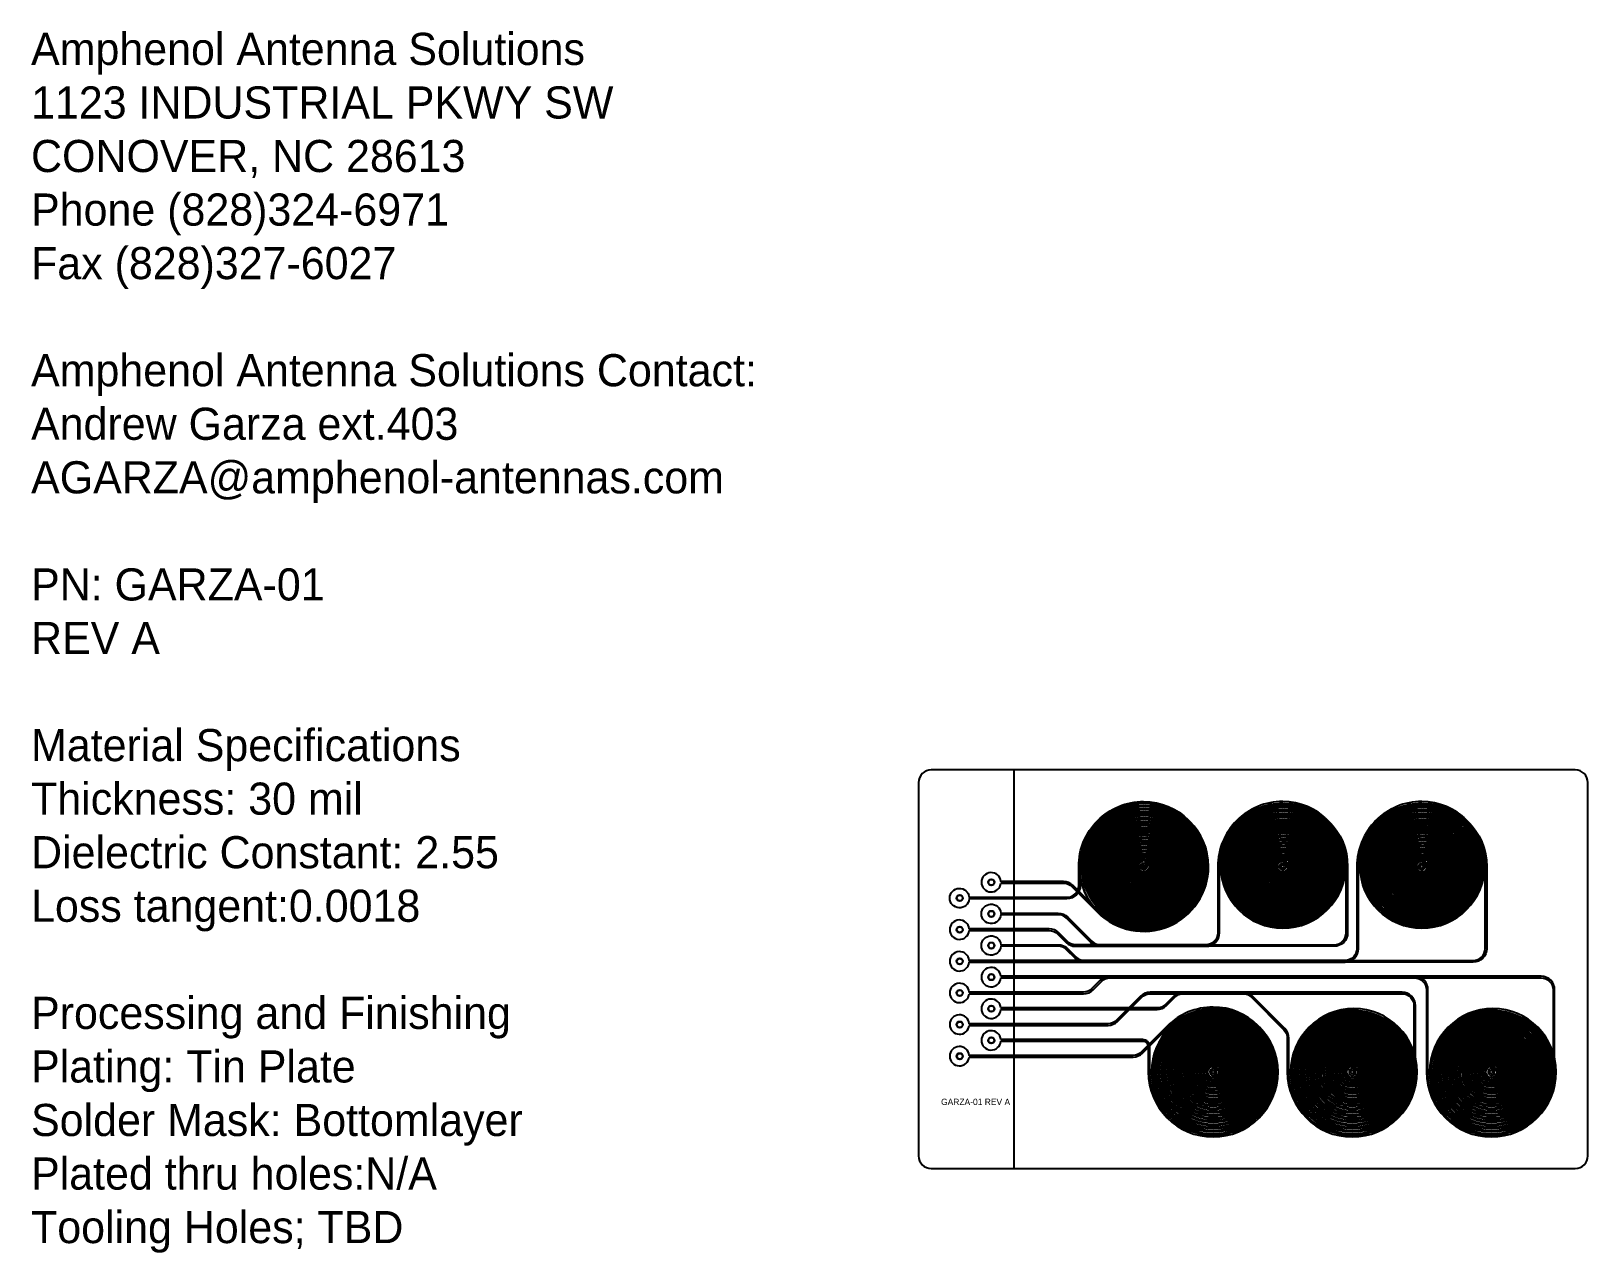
# Model space of a CAD drawing. Header units: inches. Extents: x -176 to 70, y -61 to 132.
import ezdxf

# ---------------------------------------------------------------- set-up
doc = ezdxf.new("R2010")
doc.units = ezdxf.units.IN
doc.header["$MEASUREMENT"] = 0
for name, color, linetype in [('BOTTOM_COPPER', 3, 'Continuous'), ('BOTTOM_SOLDERMASK', 5, 'Continuous'), ('DRILL', 2, 'Continuous'), ('PTH', 4, 'Continuous'), ('TOP_COPPER', 1, 'Continuous'), ('TOP_SOLDERMASK', 6, 'Continuous')]:
    doc.layers.add(name, color=color, linetype=linetype)

msp = doc.modelspace()

# ---------------------------------------------------------------- linework, layer by layer
msp.add_lwpolyline([(0, 1, 1), (0, -1, 1), (0, 1.51, 1), (0, -1.51, 1), (0, 2.02, 1), (0, -2.02, 1), (0, 2.52, 1), (0, -2.52, 1), (0, 3.03, 1), (0, -3.03, 1), (0, 3.54, 1), (0, -3.54, 1), (0, 4.05, 1), (0, -4.05, 1), (0, 4.56, 1), (0, -4.56, 1), (0, 5.06, 1), (0, -5.06, 1), (0, 5.57, 1), (0, -5.57, 1), (0, 6.08, 1), (0, -6.08, 1), (0, 6.59, 1), (0, -6.59, 1), (0, 7.1, 1), (0, -7.1, 1), (0, 7.6, 1), (0, -7.6, 1), (0, 8.11, 1), (0, -8.11, 1), (0, 8.62, 1), (0, -8.62, 1), (0, 9.13, 1), (0, -9.13, 1), (0, 9.64, 1), (0, -9.64, 1), (0, 10.14, 1), (0, -10.14)], format="xyb")
for radius in [10.14, 9.64, 9.13, 8.62, 8.11, 7.6, 7.1, 6.59, 6.08, 5.57, 5.06, 4.56, 4.05, 3.54, 3.03, 2.52, 2.02, 1.51, 1]:
    msp.add_circle((0, 0), radius)
msp.add_arc((-0.01, 0.5), 0.5, 270.7821, 89.2179)
at = {"layer": 'BOTTOM_COPPER'}
for points in [[(-22.6, -12.37), (-13.5, -12.37, -0.198912), (-12, -13), (-10.67, -14.32, 0.198912), (-9.35, -14.87), (52.14, -14.87, 0.414214), (54.02, -13), (54.02, 0, 1), (34.49, 0, 1), (53.51, 0, 1), (35, 0, 1), (53, 0, 1), (35.51, 0, 1), (52.49, 0, 1), (36.01, 0, 1), (51.98, 0, 1), (36.52, 0, 1), (51.48, 0, 1), (37.03, 0, 1), (50.97, 0, 1), (37.54, 0, 1), (50.46, 0, 1), (38.05, 0, 1), (49.95, 0, 1), (38.55, 0, 1), (49.44, 0, 1), (39.06, 0, 1), (48.94, 0, 1), (39.57, 0, 1), (48.43, 0, 1), (40.08, 0, 1), (47.92, 0, 1), (40.59, 0, 1), (47.41, 0, 1), (41.09, 0, 1), (46.9, 0, 1), (41.6, 0, 1), (46.4, 0, 1), (42.11, 0, 1), (45.89, 0, 1), (42.62, 0, 1), (45.38, 0, 1), (43.13, 0, 1), (44.87, 0, 0.515782), (44.37, 0.34, -6.772172), (44.12, 0.49, -0.617403), (45.13, 0, -1), (42.87, 0, -1), (45.63, 0, -1), (42.36, 0, -1), (46.14, 0, -1), (41.86, 0, -1), (46.65, 0, -1), (41.35, 0, -1), (47.16, 0, -1), (40.84, 0, -1), (47.67, 0, -1), (40.33, 0, -1), (48.17, 0, -1), (39.82, 0, -1), (48.68, 0, -1), (39.32, 0, -1), (49.19, 0, -1), (38.81, 0, -1), (49.7, 0, -1), (38.3, 0, -1), (50.21, 0, -1), (37.79, 0, -1), (50.71, 0, -1), (37.28, 0, -1), (51.22, 0, -1), (36.78, 0, -1), (51.73, 0, -1), (36.27, 0, -1), (52.24, 0, -1), (35.76, 0, -1), (52.75, 0, -1), (35.25, 0, -1), (53.26, 0, -1), (34.74, 0, -1), (53.76, 0, -1), (34.24, 0, -1), (54.27, 0), (54.27, -13, -0.414214), (52.14, -15.13), (-9.35, -15.13, -0.198912), (-10.85, -14.5), (-12.18, -13.18, 0.198912), (-13.5, -12.63), (-22.6, -12.63, -23.579638)], [(-22.6, -2.63), (-12.67, -2.63, -0.198912), (-11.35, -3.18), (-7.26, -7.26, 0.668179), (10.27, 0, 1), (-9.76, 0, 1), (9.76, 0, 1), (-9.26, 0, 1), (9.26, 0, 1), (-8.75, 0, 1), (8.75, 0, 1), (-8.24, 0, 1), (8.24, 0, 1), (-7.73, 0, 1), (7.73, 0, 1), (-7.22, 0, 1), (7.22, 0, 1), (-6.71, 0, 1), (6.71, 0, 1), (-6.21, 0, 1), (6.21, 0, 1), (-5.7, 0, 1), (5.7, 0, 1), (-5.19, 0, 1), (5.19, 0, 1), (-4.68, 0, 1), (4.68, 0, 1), (-4.17, 0, 1), (4.17, 0, 1), (-3.67, 0, 1), (3.67, 0, 1), (-3.16, 0, 1), (3.16, 0, 1), (-2.65, 0, 1), (2.65, 0, 1), (-2.14, 0, 1), (2.14, 0, 1), (-1.64, 0, 1), (1.64, 0, 1), (-1.13, 0, 1), (1.13, 0, 0.617403), (0.12, 0.49, 6.772172), (0.37, 0.34, -0.515782), (0.87, 0, -1), (-0.87, 0, -1), (1.38, 0, -1), (-1.38, 0, -1), (1.89, 0, -1), (-1.89, 0, -1), (2.4, 0, -1), (-2.4, 0, -1), (2.9, 0, -1), (-2.9, 0, -1), (3.41, 0, -1), (-3.41, 0, -1), (3.92, 0, -1), (-3.92, 0, -1), (4.43, 0, -1), (-4.43, 0, -1), (4.94, 0, -1), (-4.94, 0, -1), (5.45, 0, -1), (-5.45, 0, -1), (5.95, 0, -1), (-5.95, 0, -1), (6.46, 0, -1), (-6.46, 0, -1), (6.97, 0, -1), (-6.97, 0, -1), (7.48, 0, -1), (-7.48, 0, -1), (7.99, 0, -1), (-7.99, 0, -1), (8.49, 0, -1), (-8.49, 0, -1), (9, 0, -1), (-9, 0, -1), (9.51, 0, -1), (-9.51, 0, -1), (10.02, 0, -0.668179), (-7.08, -7.08), (-11.17, -3, 0.198912), (-12.67, -2.37), (-22.6, -2.37, 23.579638)], [(32.02, 0, 1), (12.49, 0, 1), (31.51, 0, 1), (13, 0, 1), (31, 0, 1), (13.51, 0, 1), (30.49, 0, 1), (14.01, 0, 1), (29.98, 0, 1), (14.52, 0, 1), (29.48, 0, 1), (15.03, 0, 1), (28.97, 0, 1), (15.54, 0, 1), (28.46, 0, 1), (16.05, 0, 1), (27.95, 0, 1), (16.55, 0, 1), (27.44, 0, 1), (17.06, 0, 1), (26.94, 0, 1), (17.57, 0, 1), (26.43, 0, 1), (18.08, 0, 1), (25.92, 0, 1), (18.59, 0, 1), (25.41, 0, 1), (19.09, 0, 1), (24.9, 0, 1), (19.6, 0, 1), (24.4, 0, 1), (20.11, 0, 1), (23.89, 0, 1), (20.62, 0, 1), (23.38, 0, 1), (21.13, 0, 1), (22.87, 0, 0.515782), (22.37, 0.34, -6.772172), (22.12, 0.49, -0.617403), (23.13, 0, -1), (20.87, 0, -1), (23.64, 0, -1), (20.36, 0, -1), (24.14, 0, -1), (19.86, 0, -1), (24.65, 0, -1), (19.35, 0, -1), (25.16, 0, -1), (18.84, 0, -1), (25.67, 0, -1), (18.33, 0, -1), (26.18, 0, -1), (17.82, 0, -1), (26.68, 0, -1), (17.32, 0, -1), (27.19, 0, -1), (16.81, 0, -1), (27.7, 0, -1), (16.3, 0, -1), (28.21, 0, -1), (15.79, 0, -1), (28.71, 0, -1), (15.28, 0, -1), (29.22, 0, -1), (14.78, 0, -1), (29.73, 0, -1), (14.27, 0, -1), (30.24, 0, -1), (13.76, 0, -1), (30.75, 0, -1), (13.25, 0, -1), (31.25, 0, -1), (12.74, 0, -1), (31.76, 0, -1), (12.24, 0, -1), (32.27, 0), (32.27, -10.5, -0.414214), (30.14, -12.63), (-6.85, -12.63, -0.198912), (-8.35, -12), (-12.18, -8.18, 0.198912), (-13.5, -7.63), (-22.6, -7.63, -23.579638), (-22.6, -7.37), (-13.5, -7.37, -0.198912), (-12, -8), (-8.17, -11.82, 0.198912), (-6.85, -12.37), (30.14, -12.37, 0.414214), (32.02, -10.5)], [(-22.6, -17.63), (42.86, -17.63, -0.414214), (44.73, -19.5), (44.73, -32.5, 1), (65.27, -32.5, 1), (45.24, -32.5, 1), (64.76, -32.5, 1), (45.74, -32.5, 1), (64.25, -32.5, 1), (46.25, -32.5, 1), (63.75, -32.5, 1), (46.76, -32.5, 1), (63.24, -32.5, 1), (47.27, -32.5, 1), (62.73, -32.5, 1), (47.78, -32.5, 1), (62.22, -32.5, 1), (48.28, -32.5, 1), (61.72, -32.5, 1), (48.79, -32.5, 1), (61.21, -32.5, 1), (49.3, -32.5, 1), (60.7, -32.5, 1), (49.81, -32.5, 1), (60.19, -32.5, 1), (50.32, -32.5, 1), (59.68, -32.5, 1), (50.83, -32.5, 1), (59.17, -32.5, 1), (51.33, -32.5, 1), (58.67, -32.5, 1), (51.84, -32.5, 1), (58.16, -32.5, 1), (52.35, -32.5, 1), (57.65, -32.5, 1), (52.86, -32.5, 1), (57.14, -32.5, 1), (53.37, -32.5, 1), (56.63, -32.5, 1), (53.87, -32.5, 1), (56.13, -32.5, 0.617403), (55.12, -32.01, 6.772172), (55.37, -32.16, -0.515782), (55.87, -32.5, -1), (54.13, -32.5, -1), (56.38, -32.5, -1), (53.62, -32.5, -1), (56.89, -32.5, -1), (53.11, -32.5, -1), (57.4, -32.5, -1), (52.6, -32.5, -1), (57.91, -32.5, -1), (52.09, -32.5, -1), (58.41, -32.5, -1), (51.59, -32.5, -1), (58.92, -32.5, -1), (51.08, -32.5, -1), (59.43, -32.5, -1), (50.57, -32.5, -1), (59.94, -32.5, -1), (50.06, -32.5, -1), (60.45, -32.5, -1), (49.55, -32.5, -1), (60.95, -32.5, -1), (49.05, -32.5, -1), (61.46, -32.5, -1), (48.54, -32.5, -1), (61.97, -32.5, -1), (48.03, -32.5, -1), (62.48, -32.5, -1), (47.52, -32.5, -1), (62.98, -32.5, -1), (47.02, -32.5, -1), (63.49, -32.5, -1), (46.51, -32.5, -1), (64, -32.5, -1), (46, -32.5, -1), (64.51, -32.5, -1), (45.49, -32.5, -1), (65.02, -32.5, -1), (44.98, -32.5), (44.98, -19.5, 0.414214), (42.86, -17.37), (-22.6, -17.37, 23.579638)], [(-22.6, -22.63), (-22.59, -22.63), (2.12, -22.63, 0.198912), (3.62, -22), (4.95, -20.68, -0.198912), (6.28, -20.13), (15.72, -20.13, -0.198912), (17.05, -20.68), (22.18, -25.81, -0.198912), (22.73, -27.13), (22.73, -32.5, 1), (43.27, -32.5, 1), (23.24, -32.5, 1), (42.76, -32.5, 1), (23.75, -32.5, 1), (42.26, -32.5, 1), (24.25, -32.5, 1), (41.75, -32.5, 1), (24.76, -32.5, 1), (41.24, -32.5, 1), (25.27, -32.5, 1), (40.73, -32.5, 1), (25.78, -32.5, 1), (40.22, -32.5, 1), (26.29, -32.5, 1), (39.72, -32.5, 1), (26.79, -32.5, 1), (39.21, -32.5, 1), (27.3, -32.5, 1), (38.7, -32.5, 1), (27.81, -32.5, 1), (38.19, -32.5, 1), (28.32, -32.5, 1), (37.68, -32.5, 1), (28.82, -32.5, 1), (37.17, -32.5, 1), (29.33, -32.5, 1), (36.67, -32.5, 1), (29.84, -32.5, 1), (36.16, -32.5, 1), (30.35, -32.5, 1), (35.65, -32.5, 1), (30.86, -32.5, 1), (35.14, -32.5, 1), (31.36, -32.5, 1), (34.63, -32.5, 1), (31.87, -32.5, 1), (34.13, -32.5, 0.617403), (33.12, -32.01, 6.772172), (33.37, -32.16, -0.515782), (33.87, -32.5, -1), (32.13, -32.5, -1), (34.38, -32.5, -1), (31.62, -32.5, -1), (34.89, -32.5, -1), (31.11, -32.5, -1), (35.4, -32.5, -1), (30.6, -32.5, -1), (35.91, -32.5, -1), (30.09, -32.5, -1), (36.41, -32.5, -1), (29.59, -32.5, -1), (36.92, -32.5, -1), (29.08, -32.5, -1), (37.43, -32.5, -1), (28.57, -32.5, -1), (37.94, -32.5, -1), (28.06, -32.5, -1), (38.45, -32.5, -1), (27.55, -32.5, -1), (38.95, -32.5, -1), (27.05, -32.5, -1), (39.46, -32.5, -1), (26.54, -32.5, -1), (39.97, -32.5, -1), (26.03, -32.5, -1), (40.48, -32.5, -1), (25.52, -32.5, -1), (40.98, -32.5, -1), (25.02, -32.5, -1), (41.49, -32.5, -1), (24.51, -32.5, -1), (42, -32.5, -1), (24, -32.5, -1), (42.51, -32.5, -1), (23.49, -32.5, -1), (43.02, -32.5, -1), (22.98, -32.5), (22.98, -27.13, 0.198912), (22.36, -25.63), (17.23, -20.5, 0.198912), (15.72, -19.87), (6.28, -19.87, 0.198912), (4.77, -20.5), (3.44, -21.82, -0.198912), (2.12, -22.37), (-22.59, -22.37), (-22.6, -22.37, 23.579638)], [(-22.6, -27.63), (-0.14, -27.63, -0.414214), (0.73, -28.5), (0.73, -32.5, 1), (21.27, -32.5, 1), (1.24, -32.5, 1), (20.76, -32.5, 1), (1.74, -32.5, 1), (20.25, -32.5, 1), (2.25, -32.5, 1), (19.75, -32.5, 1), (2.76, -32.5, 1), (19.24, -32.5, 1), (3.27, -32.5, 1), (18.73, -32.5, 1), (3.78, -32.5, 1), (18.22, -32.5, 1), (4.29, -32.5, 1), (17.71, -32.5, 1), (4.79, -32.5, 1), (17.21, -32.5, 1), (5.3, -32.5, 1), (16.7, -32.5, 1), (5.81, -32.5, 1), (16.19, -32.5, 1), (6.32, -32.5, 1), (15.68, -32.5, 1), (6.83, -32.5, 1), (15.18, -32.5, 1), (7.33, -32.5, 1), (14.67, -32.5, 1), (7.84, -32.5, 1), (14.16, -32.5, 1), (8.35, -32.5, 1), (13.65, -32.5, 1), (8.86, -32.5, 1), (13.14, -32.5, 1), (9.37, -32.5, 1), (12.63, -32.5, 1), (9.87, -32.5, 1), (12.13, -32.5, 0.617403), (11.12, -32.01, 6.772172), (11.37, -32.16, -0.515782), (11.87, -32.5, -1), (10.13, -32.5, -1), (12.38, -32.5, -1), (9.62, -32.5, -1), (12.89, -32.5, -1), (9.11, -32.5, -1), (13.4, -32.5, -1), (8.6, -32.5, -1), (13.9, -32.5, -1), (8.09, -32.5, -1), (14.41, -32.5, -1), (7.59, -32.5, -1), (14.92, -32.5, -1), (7.08, -32.5, -1), (15.43, -32.5, -1), (6.57, -32.5, -1), (15.94, -32.5, -1), (6.06, -32.5, -1), (16.45, -32.5, -1), (5.55, -32.5, -1), (16.95, -32.5, -1), (5.05, -32.5, -1), (17.46, -32.5, -1), (4.54, -32.5, -1), (17.97, -32.5, -1), (4.03, -32.5, -1), (18.48, -32.5, -1), (3.52, -32.5, -1), (18.98, -32.5, -1), (3.02, -32.5, -1), (19.49, -32.5, -1), (2.51, -32.5, -1), (20, -32.5, -1), (2, -32.5, -1), (20.51, -32.5, -1), (1.49, -32.5, -1), (21.02, -32.5, -1), (0.98, -32.5), (0.98, -28.5, 0.414214), (-0.14, -27.37), (-22.6, -27.37, 23.579638)]]:
    msp.add_lwpolyline(points, format="xyb", close=True, dxfattribs=at)
for centre, radius in [((0, 0), 0.25), ((22, 0), 0.25), ((44, 0), 0.25), ((-24.09, -2.5), 0.5), ((-24.09, -7.5), 0.5), ((-24.09, -12.5), 0.5), ((-24.09, -17.5), 0.5), ((-24.09, -22.5), 0.5), ((-24.09, -27.5), 0.5), ((11, -32.5), 0.25), ((33, -32.5), 0.25), ((55, -32.5), 0.25)]:
    msp.add_circle(centre, radius, dxfattribs=at)
at = {"layer": 'BOTTOM_SOLDERMASK'}
msp.add_lwpolyline([(-20.54, 15.27), (-20.54, -47.77), (68.27, -47.77, 0.414214), (70.27, -45.77), (70.27, 13.27, 0.414214), (68.27, 15.27)], format="xyb", close=True, dxfattribs=at)
at = {"layer": 'DRILL'}
msp.add_lwpolyline([(-35.59, 13.27), (-35.59, -45.77, 0.414214), (-33.59, -47.77), (68.27, -47.77, 0.414214), (70.27, -45.77), (70.27, 13.27, 0.414214), (68.27, 15.27), (-33.59, 15.27, 0.414214)], format="xyb", close=True, dxfattribs=at)
for centre, radius in [((0, 0), 0.25), ((22, 0), 0.25), ((44, 0), 0.25), ((-24.09, -2.5), 0.45), ((-29.09, -5), 0.45), ((-24.09, -7.5), 0.45), ((-29.09, -10), 0.45), ((-24.09, -12.5), 0.45), ((-29.09, -15), 0.45), ((-24.09, -17.5), 0.45), ((-29.09, -20), 0.45), ((-24.09, -22.5), 0.45), ((-29.09, -25), 0.45), ((-24.09, -27.5), 0.45), ((-29.09, -30), 0.45), ((11, -32.5), 0.25), ((33, -32.5), 0.25), ((55, -32.5), 0.25)]:
    msp.add_circle(centre, radius, dxfattribs=at)
at = {"layer": 'PTH'}
for centre in [(0, 0), (22, 0), (44, 0), (11, -32.5), (33, -32.5), (55, -32.5)]:
    msp.add_circle(centre, 0.25, dxfattribs=at)
at = {"layer": 'TOP_COPPER'}
for points in [[(-10.02, 0), (-10.02, -3, -0.414214), (-12.14, -5.13), (-27.6, -5.13, -23.579638), (-27.6, -4.87), (-12.14, -4.87, 0.414214), (-10.27, -3), (-10.27, 0, -0.414214), (0, 10.27, -1), (0, -9.76, -1), (0, 9.76, -1), (0, -9.26, -1), (0, 9.26, -1), (0, -8.75, -1), (0, 8.75, -1), (0, -8.24, -1), (0, 8.24, -1), (0, -7.73, -1), (0, 7.73, -1), (0, -7.22, -1), (0, 7.22, -1), (0, -6.71, -1), (0, 6.71, -1), (0, -6.21, -1), (0, 6.21, -1), (0, -5.7, -1), (0, 5.7, -1), (0, -5.19, -1), (0, 5.19, -1), (0, -4.68, -1), (0, 4.68, -1), (0, -4.17, -1), (0, 4.17, -1), (0, -3.67, -1), (0, 3.67, -1), (0, -3.16, -1), (0, 3.16, -1), (0, -2.65, -1), (0, 2.65, -1), (0, -2.14, -1), (0, 2.14, -1), (0, -1.64, -1), (0, 1.64, -1), (0, -1.13, -1), (0, 1.13, -0.617403), (0.49, 0.12, -6.772172), (0.34, 0.37, 0.515782), (0, 0.87, 1), (0, -0.87, 1), (0, 1.38, 1), (0, -1.38, 1), (0, 1.89, 1), (0, -1.89, 1), (0, 2.4, 1), (0, -2.4, 1), (0, 2.9, 1), (0, -2.9, 1), (0, 3.41, 1), (0, -3.41, 1), (0, 3.92, 1), (0, -3.92, 1), (0, 4.43, 1), (0, -4.43, 1), (0, 4.94, 1), (0, -4.94, 1), (0, 5.45, 1), (0, -5.45, 1), (0, 5.95, 1), (0, -5.95, 1), (0, 6.46, 1), (0, -6.46, 1), (0, 6.97, 1), (0, -6.97, 1), (0, 7.48, 1), (0, -7.48, 1), (0, 7.99, 1), (0, -7.99, 1), (0, 8.49, 1), (0, -8.49, 1), (0, 9, 1), (0, -9, 1), (0, 9.51, 1), (0, -9.51, 1), (0, 10.02, 0.414214)], [(-27.6, -10.13), (-14.93, -10.13, -0.198912), (-13.6, -10.68), (-12.27, -12, 0.198912), (-10.77, -12.63), (9.86, -12.63, 0.414214), (11.98, -10.5), (11.98, 0, -0.414214), (22, 10.02, -1), (22, -9.51, -1), (22, 9.51, -1), (22, -9, -1), (22, 9, -1), (22, -8.49, -1), (22, 8.49, -1), (22, -7.99, -1), (22, 7.99, -1), (22, -7.48, -1), (22, 7.48, -1), (22, -6.97, -1), (22, 6.97, -1), (22, -6.46, -1), (22, 6.46, -1), (22, -5.95, -1), (22, 5.95, -1), (22, -5.45, -1), (22, 5.45, -1), (22, -4.94, -1), (22, 4.94, -1), (22, -4.43, -1), (22, 4.43, -1), (22, -3.92, -1), (22, 3.92, -1), (22, -3.41, -1), (22, 3.41, -1), (22, -2.9, -1), (22, 2.9, -1), (22, -2.4, -1), (22, 2.4, -1), (22, -1.89, -1), (22, 1.89, -1), (22, -1.38, -1), (22, 1.38, -1), (22, -0.87, -1), (22, 0.87, -0.515782), (22.34, 0.37, 6.772172), (22.49, 0.12, 0.617403), (22, 1.13, 1), (22, -1.13, 1), (22, 1.64, 1), (22, -1.64, 1), (22, 2.14, 1), (22, -2.14, 1), (22, 2.65, 1), (22, -2.65, 1), (22, 3.16, 1), (22, -3.16, 1), (22, 3.67, 1), (22, -3.67, 1), (22, 4.17, 1), (22, -4.17, 1), (22, 4.68, 1), (22, -4.68, 1), (22, 5.19, 1), (22, -5.19, 1), (22, 5.7, 1), (22, -5.7, 1), (22, 6.21, 1), (22, -6.21, 1), (22, 6.71, 1), (22, -6.71, 1), (22, 7.22, 1), (22, -7.22, 1), (22, 7.73, 1), (22, -7.73, 1), (22, 8.24, 1), (22, -8.24, 1), (22, 8.75, 1), (22, -8.75, 1), (22, 9.26, 1), (22, -9.26, 1), (22, 9.76, 1), (22, -9.76, 1), (22, 10.27, 0.414214), (11.73, 0), (11.73, -10.5, -0.414214), (9.86, -12.37), (-10.77, -12.37, -0.198912), (-12.1, -11.82), (-13.42, -10.5, 0.198912), (-14.93, -9.87), (-27.6, -9.87, 23.579638)], [(-27.6, -20.13), (-9.5, -20.13, 0.198912), (-8, -19.5), (-6.67, -18.18, -0.198912), (-5.35, -17.63), (62.89, -17.63, -0.414214), (64.76, -19.5), (64.76, -32.5, -0.406511), (55, -42.01, -1), (55, -22.99, -1), (55, -41.5, -1), (55, -23.5, -1), (55, -40.99, -1), (55, -24.01, -1), (55, -40.48, -1), (55, -24.52, -1), (55, -39.98, -1), (55, -25.02, -1), (55, -39.47, -1), (55, -25.53, -1), (55, -38.96, -1), (55, -26.04, -1), (55, -38.45, -1), (55, -26.55, -1), (55, -37.95, -1), (55, -27.05, -1), (55, -37.44, -1), (55, -27.56, -1), (55, -36.93, -1), (55, -28.07, -1), (55, -36.42, -1), (55, -28.58, -1), (55, -35.91, -1), (55, -29.09, -1), (55, -35.41, -1), (55, -29.59, -1), (55, -34.9, -1), (55, -30.1, -1), (55, -34.39, -1), (55, -30.61, -1), (55, -33.88, -1), (55, -31.12, -1), (55, -33.37, -1), (55, -31.63, -0.515782), (55.34, -32.13, 6.772172), (55.49, -32.38, 0.617403), (55, -31.37, 1), (55, -33.63, 1), (55, -30.86, 1), (55, -34.14, 1), (55, -30.36, 1), (55, -34.64, 1), (55, -29.85, 1), (55, -35.15, 1), (55, -29.34, 1), (55, -35.66, 1), (55, -28.83, 1), (55, -36.17, 1), (55, -28.32, 1), (55, -36.67, 1), (55, -27.82, 1), (55, -37.18, 1), (55, -27.31, 1), (55, -37.69, 1), (55, -26.8, 1), (55, -38.2, 1), (55, -26.29, 1), (55, -38.71, 1), (55, -25.79, 1), (55, -39.22, 1), (55, -25.28, 1), (55, -39.72, 1), (55, -24.77, 1), (55, -40.23, 1), (55, -24.26, 1), (55, -40.74, 1), (55, -23.75, 1), (55, -41.25, 1), (55, -23.25, 1), (55, -41.76, 1), (55, -22.74, 1), (55, -42.26, 0.406805), (65.01, -32.5), (65.01, -19.5, 0.414214), (62.89, -17.37), (-5.35, -17.37, 0.198912), (-6.85, -18), (-8.18, -19.32, -0.198912), (-9.5, -19.87), (-27.6, -19.87, 23.579638)], [(-27.6, -25.13), (-5.62, -25.13, 0.198912), (-4.12, -24.5), (-0.29, -20.68, -0.198912), (1.03, -20.13), (40.89, -20.13, -0.414214), (42.76, -22), (42.76, -32.5, -0.406613), (33, -42.01, -1), (33, -22.99, -1), (33, -41.5, -1), (33, -23.5, -1), (33, -40.99, -1), (33, -24.01, -1), (33, -40.48, -1), (33, -24.52, -1), (33, -39.98, -1), (33, -25.02, -1), (33, -39.47, -1), (33, -25.53, -1), (33, -38.96, -1), (33, -26.04, -1), (33, -38.45, -1), (33, -26.55, -1), (33, -37.95, -1), (33, -27.05, -1), (33, -37.44, -1), (33, -27.56, -1), (33, -36.93, -1), (33, -28.07, -1), (33, -36.42, -1), (33, -28.58, -1), (33, -35.91, -1), (33, -29.09, -1), (33, -35.41, -1), (33, -29.59, -1), (33, -34.9, -1), (33, -30.1, -1), (33, -34.39, -1), (33, -30.61, -1), (33, -33.88, -1), (33, -31.12, -1), (33, -33.37, -1), (33, -31.63, -0.515782), (33.34, -32.13, 6.772172), (33.49, -32.38, 0.617403), (33, -31.37, 1), (33, -33.63, 1), (33, -30.86, 1), (33, -34.14, 1), (33, -30.36, 1), (33, -34.64, 1), (33, -29.85, 1), (33, -35.15, 1), (33, -29.34, 1), (33, -35.66, 1), (33, -28.83, 1), (33, -36.17, 1), (33, -28.32, 1), (33, -36.67, 1), (33, -27.82, 1), (33, -37.18, 1), (33, -27.31, 1), (33, -37.69, 1), (33, -26.8, 1), (33, -38.2, 1), (33, -26.29, 1), (33, -38.71, 1), (33, -25.79, 1), (33, -39.22, 1), (33, -25.28, 1), (33, -39.72, 1), (33, -24.77, 1), (33, -40.23, 1), (33, -24.26, 1), (33, -40.74, 1), (33, -23.75, 1), (33, -41.25, 1), (33, -23.25, 1), (33, -41.76, 1), (33, -22.74, 1), (33, -42.26, 0.406805), (43.01, -32.5), (43.01, -22, 0.414214), (40.89, -19.87), (1.03, -19.87, 0.198912), (-0.47, -20.5), (-4.3, -24.32, -0.198912), (-5.62, -24.87), (-27.6, -24.87, 23.579638)], [(-27.6, -30.13), (-1.67, -30.13, 0.198912), (-0.17, -29.5), (3.92, -25.42, -0.198912), (11, -22.48, -1), (11, -42.01, -1), (11, -22.99, -1), (11, -41.5, -1), (11, -23.5, -1), (11, -40.99, -1), (11, -24.01, -1), (11, -40.48, -1), (11, -24.52, -1), (11, -39.98, -1), (11, -25.02, -1), (11, -39.47, -1), (11, -25.53, -1), (11, -38.96, -1), (11, -26.04, -1), (11, -38.45, -1), (11, -26.55, -1), (11, -37.95, -1), (11, -27.05, -1), (11, -37.44, -1), (11, -27.56, -1), (11, -36.93, -1), (11, -28.07, -1), (11, -36.42, -1), (11, -28.58, -1), (11, -35.91, -1), (11, -29.09, -1), (11, -35.41, -1), (11, -29.59, -1), (11, -34.9, -1), (11, -30.1, -1), (11, -34.39, -1), (11, -30.61, -1), (11, -33.88, -1), (11, -31.12, -1), (11, -33.37, -1), (11, -31.63, -0.515782), (11.34, -32.13, 6.772172), (11.49, -32.38, 0.617403), (11, -31.37, 1), (11, -33.63, 1), (11, -30.86, 1), (11, -34.14, 1), (11, -30.36, 1), (11, -34.64, 1), (11, -29.85, 1), (11, -35.15, 1), (11, -29.34, 1), (11, -35.66, 1), (11, -28.83, 1), (11, -36.17, 1), (11, -28.32, 1), (11, -36.67, 1), (11, -27.82, 1), (11, -37.18, 1), (11, -27.31, 1), (11, -37.69, 1), (11, -26.8, 1), (11, -38.2, 1), (11, -26.29, 1), (11, -38.71, 1), (11, -25.79, 1), (11, -39.22, 1), (11, -25.28, 1), (11, -39.72, 1), (11, -24.77, 1), (11, -40.23, 1), (11, -24.26, 1), (11, -40.74, 1), (11, -23.75, 1), (11, -41.25, 1), (11, -23.25, 1), (11, -41.76, 1), (11, -22.74, 1), (11, -42.26, 1), (11, -22.23, 0.198912), (3.74, -25.24), (-0.35, -29.32, -0.198912), (-1.67, -29.87), (-27.6, -29.87, 23.579638)]]:
    msp.add_lwpolyline(points, format="xyb", close=True, dxfattribs=at)
msp.add_lwpolyline([(33.98, 0, -0.414214), (44, 10.02, -1), (44, -9.51, -1), (44, 9.51, -1), (44, -9, -1), (44, 9, -1), (44, -8.49, -1), (44, 8.49, -1), (44, -7.99, -1), (44, 7.99, -1), (44, -7.48, -1), (44, 7.48, -1), (44, -6.97, -1), (44, 6.97, -1), (44, -6.46, -1), (44, 6.46, -1), (44, -5.95, -1), (44, 5.95, -1), (44, -5.45, -1), (44, 5.45, -1), (44, -4.94, -1), (44, 4.94, -1), (44, -4.43, -1), (44, 4.43, -1), (44, -3.92, -1), (44, 3.92, -1), (44, -3.41, -1), (44, 3.41, -1), (44, -2.9, -1), (44, 2.9, -1), (44, -2.4, -1), (44, 2.4, -1), (44, -1.89, -1), (44, 1.89, -1), (44, -1.38, -1), (44, 1.38, -1), (44, -0.87, -1), (44, 0.87, -0.515782), (44.34, 0.37, 6.772172), (44.49, 0.12, 0.617403), (44, 1.13, 1), (44, -1.13, 1), (44, 1.64, 1), (44, -1.64, 1), (44, 2.14, 1), (44, -2.14, 1), (44, 2.65, 1), (44, -2.65, 1), (44, 3.16, 1), (44, -3.16, 1), (44, 3.67, 1), (44, -3.67, 1), (44, 4.17, 1), (44, -4.17, 1), (44, 4.68, 1), (44, -4.68, 1), (44, 5.19, 1), (44, -5.19, 1), (44, 5.7, 1), (44, -5.7, 1), (44, 6.21, 1), (44, -6.21, 1), (44, 6.71, 1), (44, -6.71, 1), (44, 7.22, 1), (44, -7.22, 1), (44, 7.73, 1), (44, -7.73, 1), (44, 8.24, 1), (44, -8.24, 1), (44, 8.75, 1), (44, -8.75, 1), (44, 9.26, 1), (44, -9.26, 1), (44, 9.76, 1), (44, -9.76, 1), (44, 10.27, 0.414214), (33.73, 0), (33.73, -13, -0.414214), (31.86, -14.87), (-27.6, -14.87, 23.579638), (-27.6, -15.13), (31.86, -15.13, 0.414214), (33.98, -13), (33.98, 0)], format="xyb", dxfattribs=at)
for centre, radius in [((0, 0), 0.25), ((0, 0), 0.25), ((22, 0), 0.25), ((22, 0), 0.25), ((44, 0), 0.25), ((44, 0), 0.25), ((-29.09, -5), 0.5), ((-29.09, -10), 0.5), ((-29.09, -15), 0.5), ((-29.09, -20), 0.5), ((-29.09, -25), 0.5), ((-29.09, -30), 0.5), ((11, -32.5), 0.25), ((11, -32.5), 0.25), ((33, -32.5), 0.25), ((33, -32.5), 0.25), ((55, -32.5), 0.25), ((55, -32.5), 0.25)]:
    msp.add_circle(centre, radius, dxfattribs=at)
at = {"layer": 'TOP_SOLDERMASK'}
msp.add_lwpolyline([(-20.54, 15.27), (-20.54, -47.77), (68.27, -47.77, 0.414214), (70.27, -45.77), (70.27, 13.27, 0.414214), (68.27, 15.27)], format="xyb", close=True, dxfattribs=at)

# ---------------------------------------------------------------- texts
at = {"insert": (-175.98, 131.82), "char_height": 5.08, "width": 164.2533, "attachment_point": 1}
msp.add_mtext('{Amphenol Antenna Solutions\\P1123 INDUSTRIAL PKWY SW\\PCONOVER, NC 28613\\PPhone (828)324-6971\\PFax (828)327-6027\\P\\PAmphenol Antenna Solutions Contact:\\PAndrew Garza ext.403\\PAGARZA@amphenol-antennas.com\\P\\PPN: GARZA-01\\PREV A\\P\\PMaterial Specifications\\PThickness: 30 mil\\PDielectric Constant: 2.55\\PLoss tangent:0.0018\\P\\PProcessing and Finishing\\PPlating: Tin Plate\\PSolder Mask: Bottomlayer\\PPlated thru holes:N/A\\PTooling Holes; TBD}', dxfattribs=at)
at = {"layer": 'TOP_COPPER', "insert": (-32.04, -36.73), "char_height": 1, "width": 28.0369, "attachment_point": 1}
msp.add_mtext('{GARZA-01 REV A}', dxfattribs=at)

doc.saveas('drawing.dxf')
